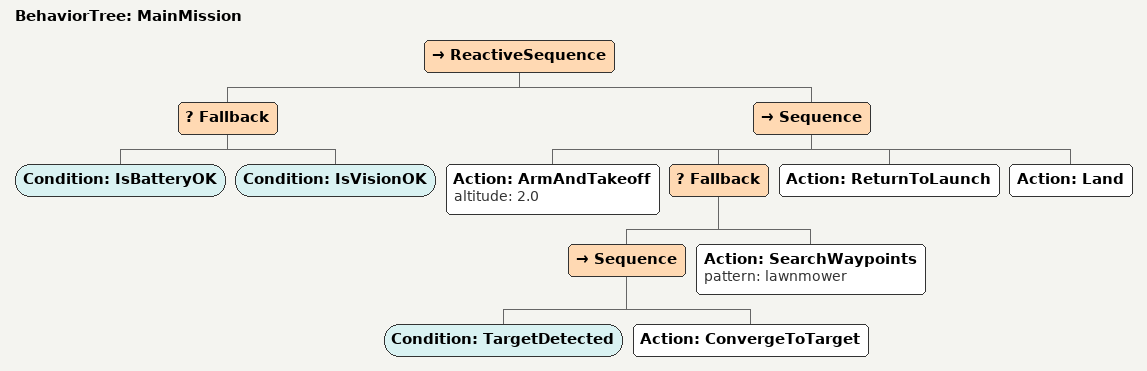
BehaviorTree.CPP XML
<?xml version="1.0"?>
<root BTCPP_format="4" main_tree_to_execute="MainMission">
  <BehaviorTree ID="MainMission">
    <ReactiveSequence>
      <!-- 安全条件（任一失败即打断任务，进入返航子树）-->
      <Fallback>
        <Condition ID="IsBatteryOK"/>
        <Condition ID="IsVisionOK"/>
      </Fallback>

      <Sequence>
        <Action ID="ArmAndTakeoff" altitude="2.0"/>
        <Fallback>
          <!-- 发现目标：汇聚跟踪 -->
          <Sequence>
            <Condition ID="TargetDetected"/>
            <Action ID="ConvergeToTarget"/>
          </Sequence>
          <!-- 未发现：按航点搜索 -->
          <Action ID="SearchWaypoints" pattern="lawnmower"/>
        </Fallback>
        <Action ID="ReturnToLaunch"/>
        <Action ID="Land"/>
      </Sequence>
    </ReactiveSequence>
  </BehaviorTree>
</root>
